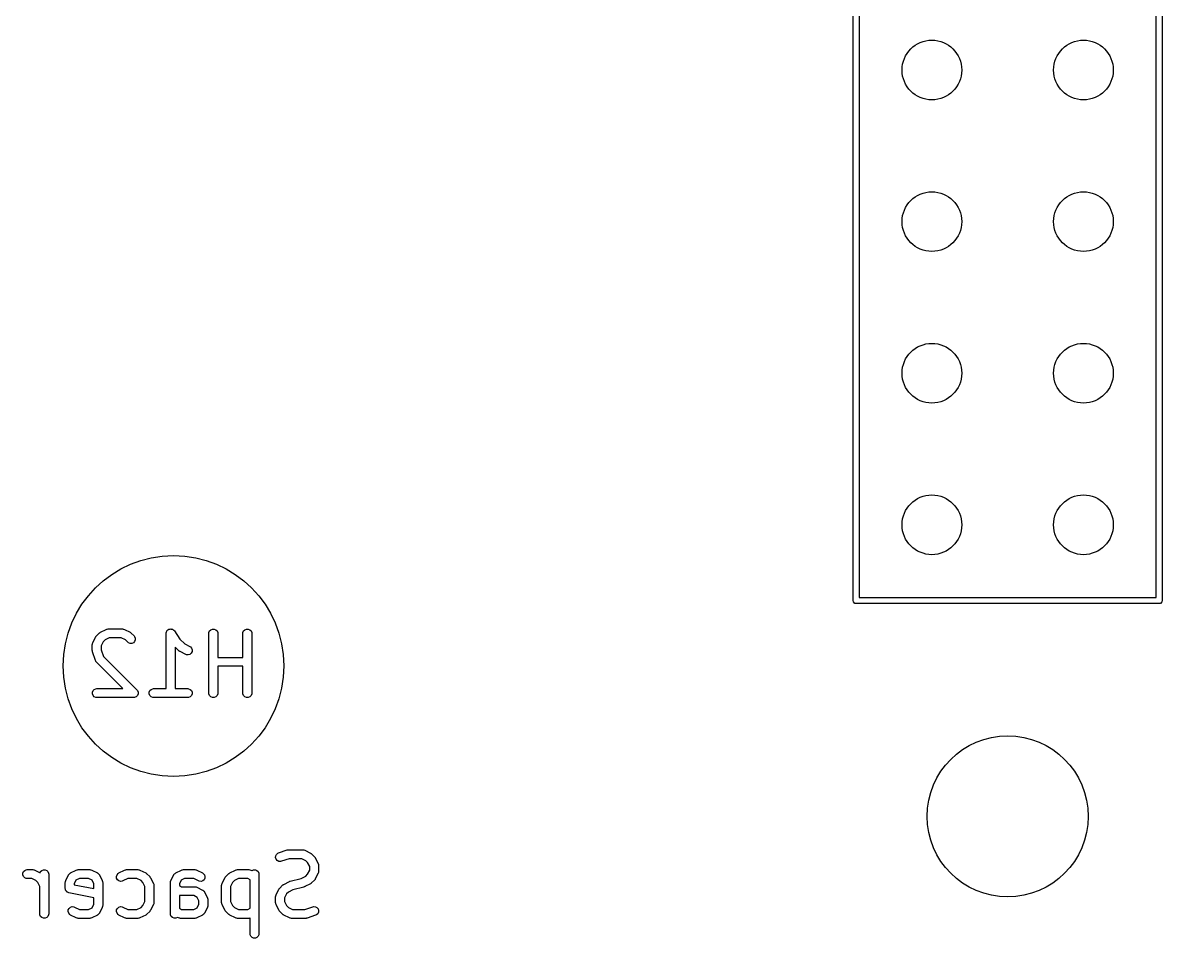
# Model space of a CAD drawing. Header units: inches. Extents: x 0.74 to 7.44, y -5.09 to -0.74.
# Drawn here: x 4.034 to 4.786, y -4.865 to -4.261 of the extents above; entities that cross this region are included whole.
import ezdxf

# ---------------------------------------------------------------- set-up
doc = ezdxf.new("R2010")
doc.units = ezdxf.units.IN
doc.header["$MEASUREMENT"] = 0
doc.layers.add('BLACK', color=250, linetype='CONTINUOUS')

msp = doc.modelspace()

# ---------------------------------------------------------------- linework, layer by layer
at = {"layer": 'BLACK', "linetype": 'CONTINUOUS'}
for p, q in [((4.58228, -4.64195), (4.58228, -2.64195)), ((4.58622, -2.64392), (4.58622, -4.63998)), ((4.78228, -4.63998), (4.78228, -2.68214)), ((4.78622, -2.68132), (4.78622, -4.64195)), ((4.58243, -4.64271), (4.58228, -4.64195)), ((4.5835, -4.64377), (4.58243, -4.64271)), ((4.58425, -4.64392), (4.5835, -4.64377)), ((4.78425, -4.64392), (4.58425, -4.64392)), ((4.58622, -4.63998), (4.78228, -4.63998)), ((4.78501, -4.64377), (4.78425, -4.64392)), ((4.78607, -4.64271), (4.78501, -4.64377)), ((4.78622, -4.64195), (4.78607, -4.64271)), ((4.08567, -4.66281), (4.08942, -4.66093)), ((4.08942, -4.66093), (4.08996, -4.66073)), ((4.08996, -4.66073), (4.09006, -4.66072)), ((4.09006, -4.66072), (4.09016, -4.66068)), ((4.09016, -4.66068), (4.09074, -4.66062)), ((4.09074, -4.66062), (4.10011, -4.66062)), ((4.10011, -4.66062), (4.10069, -4.66068)), ((4.10069, -4.66068), (4.10079, -4.66072)), ((4.10079, -4.66072), (4.10089, -4.66073)), ((4.10089, -4.66073), (4.10143, -4.66093)), ((4.10143, -4.66093), (4.10518, -4.66281)), ((4.13014, -4.66132), (4.13034, -4.66112)), ((4.13034, -4.66112), (4.13061, -4.66101)), ((4.13061, -4.66101), (4.13086, -4.66085)), ((4.13086, -4.66085), (4.13114, -4.66079)), ((4.13114, -4.66079), (4.13141, -4.66068)), ((4.13141, -4.66068), (4.1317, -4.66068)), ((4.1317, -4.66068), (4.13199, -4.66062)), ((4.13199, -4.66062), (4.13227, -4.66068)), ((4.13227, -4.66068), (4.13256, -4.66068)), ((4.13256, -4.66068), (4.13283, -4.66079)), ((4.13283, -4.66079), (4.13312, -4.66085)), ((4.13312, -4.66085), (4.13336, -4.66101)), ((4.13336, -4.66101), (4.13362, -4.66112)), ((4.13362, -4.66112), (4.13383, -4.66133)), ((4.15765, -4.66194), (4.15846, -4.66112)), ((4.15846, -4.66112), (4.15953, -4.66068)), ((4.15953, -4.66068), (4.16068, -4.66068)), ((4.16068, -4.66068), (4.16175, -4.66112)), ((4.16175, -4.66112), (4.16256, -4.66194)), ((4.18015, -4.66194), (4.18096, -4.66112)), ((4.18096, -4.66112), (4.18203, -4.66068)), ((4.18203, -4.66068), (4.18318, -4.66068)), ((4.18318, -4.66068), (4.18424, -4.66112)), ((4.18424, -4.66112), (4.18506, -4.66194)), ((4.0806, -4.66975), (4.08247, -4.666)), ((4.08247, -4.666), (4.08263, -4.66576)), ((4.08263, -4.66576), (4.08266, -4.66568)), ((4.08266, -4.66568), (4.08273, -4.6656)), ((4.08273, -4.6656), (4.08278, -4.66551)), ((4.08278, -4.66551), (4.08284, -4.66546)), ((4.08284, -4.66546), (4.08303, -4.66524)), ((4.08303, -4.66524), (4.0849, -4.66336)), ((4.0849, -4.66336), (4.08513, -4.66318)), ((4.08513, -4.66318), (4.08518, -4.66312)), ((4.08518, -4.66312), (4.08527, -4.66306)), ((4.08527, -4.66306), (4.08535, -4.663)), ((4.08535, -4.663), (4.08542, -4.66297)), ((4.08542, -4.66297), (4.08567, -4.66281)), ((4.08874, -4.66788), (4.08754, -4.66907)), ((4.09144, -4.66653), (4.08874, -4.66788)), ((4.09942, -4.66653), (4.09144, -4.66653)), ((4.10211, -4.66788), (4.09942, -4.66653)), ((4.10365, -4.66941), (4.10211, -4.66788)), ((4.10518, -4.66281), (4.10543, -4.66297)), ((4.10543, -4.66297), (4.1055, -4.663)), ((4.1055, -4.663), (4.10558, -4.66306)), ((4.10558, -4.66306), (4.10567, -4.66312)), ((4.10567, -4.66312), (4.10572, -4.66318)), ((4.10572, -4.66318), (4.10595, -4.66336)), ((4.10595, -4.66336), (4.10782, -4.66524)), ((4.10782, -4.66524), (4.10819, -4.66568)), ((4.10819, -4.66568), (4.10863, -4.66675)), ((4.10863, -4.6679), (4.10819, -4.66897)), ((4.10863, -4.66675), (4.10863, -4.6679)), ((4.12903, -4.66357), (4.12909, -4.663)), ((4.12903, -4.66358), (4.12903, -4.66357)), ((4.12903, -4.66357), (4.12903, -4.66357)), ((4.12903, -4.66357), (4.12903, -4.66357)), ((4.12903, -4.69999), (4.12903, -4.66358)), ((4.12909, -4.663), (4.1292, -4.66273)), ((4.1292, -4.66273), (4.12926, -4.66244)), ((4.12926, -4.66244), (4.12942, -4.6622)), ((4.12942, -4.6622), (4.12953, -4.66194)), ((4.12953, -4.66194), (4.12974, -4.66173)), ((4.12974, -4.66173), (4.1299, -4.66149)), ((4.1299, -4.66149), (4.13014, -4.66132)), ((4.13383, -4.66133), (4.13407, -4.66149)), ((4.13407, -4.66149), (4.13444, -4.66193)), ((4.13444, -4.66193), (4.13444, -4.66194)), ((4.13444, -4.66194), (4.13444, -4.66194)), ((4.13444, -4.66194), (4.13444, -4.66194)), ((4.13444, -4.66194), (4.13803, -4.66732)), ((4.13803, -4.66732), (4.14123, -4.67052)), ((4.15715, -4.66358), (4.15721, -4.663)), ((4.15715, -4.70295), (4.15715, -4.66358)), ((4.15721, -4.663), (4.15765, -4.66194)), ((4.16256, -4.66194), (4.163, -4.663)), ((4.163, -4.663), (4.16306, -4.66358)), ((4.16306, -4.66358), (4.16306, -4.67937)), ((4.17965, -4.66358), (4.17971, -4.663)), ((4.17965, -4.67937), (4.17965, -4.66358)), ((4.17971, -4.663), (4.18015, -4.66194)), ((4.18506, -4.66194), (4.1855, -4.663)), ((4.1855, -4.663), (4.18555, -4.66358)), ((4.18555, -4.66358), (4.18555, -4.70295)), ((4.08029, -4.67107), (4.08034, -4.6705)), ((4.08029, -4.67482), (4.08029, -4.67107)), ((4.08032, -4.67512), (4.08029, -4.67482)), ((4.08031, -4.67519), (4.08032, -4.67512)), ((4.08033, -4.6753), (4.08031, -4.67519)), ((4.08034, -4.6754), (4.08033, -4.6753)), ((4.08034, -4.6705), (4.08038, -4.6704)), ((4.08037, -4.67547), (4.08034, -4.6754)), ((4.08044, -4.67576), (4.08037, -4.67547)), ((4.08038, -4.6704), (4.08039, -4.67029)), ((4.08039, -4.67029), (4.0806, -4.66975)), ((4.08231, -4.68138), (4.08044, -4.67576)), ((4.08754, -4.66907), (4.08619, -4.67177)), ((4.08619, -4.67177), (4.08619, -4.67434)), ((4.08619, -4.67434), (4.0877, -4.67885)), ((4.1041, -4.66978), (4.10365, -4.66941)), ((4.10516, -4.67022), (4.1041, -4.66978)), ((4.10631, -4.67022), (4.10516, -4.67022)), ((4.10738, -4.66978), (4.10631, -4.67022)), ((4.10819, -4.66897), (4.10738, -4.66978)), ((4.13739, -4.67504), (4.13494, -4.67258)), ((4.13494, -4.67258), (4.13494, -4.69999)), ((4.13762, -4.67522), (4.13739, -4.67504)), ((4.13767, -4.67528), (4.13762, -4.67522)), ((4.13776, -4.67534), (4.13767, -4.67528)), ((4.13784, -4.6754), (4.13776, -4.67534)), ((4.13791, -4.67543), (4.13784, -4.6754)), ((4.13816, -4.67559), (4.13791, -4.67543)), ((4.14191, -4.67747), (4.13816, -4.67559)), ((4.14123, -4.67052), (4.14455, -4.67218)), ((4.14455, -4.67218), (4.14504, -4.67249)), ((4.14504, -4.67249), (4.1458, -4.67336)), ((4.14608, -4.6756), (4.14556, -4.67663)), ((4.1458, -4.67336), (4.14616, -4.67445)), ((4.14616, -4.67445), (4.14608, -4.6756)), ((4.08255, -4.68191), (4.08231, -4.68138)), ((4.08262, -4.68199), (4.08255, -4.68191)), ((4.08266, -4.68209), (4.08262, -4.68199)), ((4.08303, -4.68254), (4.08266, -4.68209)), ((4.10048, -4.69999), (4.08303, -4.68254)), ((4.0877, -4.67885), (4.1097, -4.70086)), ((4.14245, -4.67767), (4.14191, -4.67747)), ((4.1436, -4.67775), (4.14245, -4.67767)), ((4.14469, -4.67739), (4.1436, -4.67775)), ((4.14556, -4.67663), (4.14469, -4.67739)), ((4.16306, -4.67937), (4.17965, -4.67937)), ((4.17965, -4.68528), (4.16306, -4.68528)), ((4.16306, -4.68528), (4.16306, -4.70295)), ((4.17965, -4.70295), (4.17965, -4.68528)), ((4.08034, -4.70237), (4.08078, -4.70131)), ((4.08034, -4.70352), (4.08034, -4.70237)), ((4.08078, -4.70459), (4.08034, -4.70352)), ((4.08078, -4.70131), (4.0816, -4.70049)), ((4.0816, -4.7054), (4.08078, -4.70459)), ((4.0816, -4.70049), (4.08266, -4.70005)), ((4.08266, -4.70584), (4.0816, -4.7054)), ((4.08266, -4.70005), (4.08324, -4.69999)), ((4.08324, -4.7059), (4.08266, -4.70584)), ((4.08324, -4.69999), (4.10048, -4.69999)), ((4.10761, -4.7059), (4.08324, -4.7059)), ((4.10819, -4.70584), (4.10761, -4.7059)), ((4.1085, -4.70571), (4.10819, -4.70584)), ((4.10925, -4.7054), (4.1085, -4.70571)), ((4.11007, -4.70459), (4.10925, -4.7054)), ((4.1097, -4.70086), (4.11007, -4.70131)), ((4.11007, -4.70131), (4.11051, -4.70237)), ((4.11051, -4.70352), (4.11007, -4.70459)), ((4.11051, -4.70237), (4.11051, -4.70352)), ((4.11784, -4.70237), (4.11828, -4.70131)), ((4.11784, -4.70352), (4.11784, -4.70237)), ((4.11828, -4.70459), (4.11784, -4.70352)), ((4.11828, -4.70131), (4.11909, -4.70049)), ((4.11909, -4.7054), (4.11828, -4.70459)), ((4.11909, -4.70049), (4.12016, -4.70005)), ((4.12016, -4.70584), (4.11909, -4.7054)), ((4.12016, -4.70005), (4.12073, -4.69999)), ((4.12073, -4.7059), (4.12016, -4.70584)), ((4.12073, -4.69999), (4.12903, -4.69999)), ((4.14323, -4.7059), (4.12073, -4.7059)), ((4.13494, -4.69999), (4.14323, -4.69999)), ((4.14323, -4.69999), (4.14381, -4.70005)), ((4.14381, -4.70584), (4.14323, -4.7059)), ((4.14381, -4.70005), (4.14487, -4.70049)), ((4.14487, -4.7054), (4.14381, -4.70584)), ((4.14487, -4.70049), (4.14569, -4.70131)), ((4.14569, -4.70459), (4.14487, -4.7054)), ((4.14569, -4.70131), (4.14613, -4.70237)), ((4.14613, -4.70352), (4.14569, -4.70459)), ((4.14613, -4.70237), (4.14613, -4.70352)), ((4.15721, -4.70352), (4.15715, -4.70295)), ((4.15765, -4.70459), (4.15721, -4.70352)), ((4.15846, -4.7054), (4.15765, -4.70459)), ((4.15953, -4.70584), (4.15846, -4.7054)), ((4.16068, -4.70584), (4.15953, -4.70584)), ((4.16175, -4.7054), (4.16068, -4.70584)), ((4.16256, -4.70459), (4.16175, -4.7054)), ((4.163, -4.70352), (4.16256, -4.70459)), ((4.16306, -4.70295), (4.163, -4.70352)), ((4.17971, -4.70352), (4.17965, -4.70295)), ((4.18015, -4.70459), (4.17971, -4.70352)), ((4.18096, -4.7054), (4.18015, -4.70459)), ((4.18203, -4.70584), (4.18096, -4.7054)), ((4.18318, -4.70584), (4.18203, -4.70584)), ((4.18424, -4.7054), (4.18318, -4.70584)), ((4.18506, -4.70459), (4.18424, -4.7054)), ((4.1855, -4.70352), (4.18506, -4.70459)), ((4.18555, -4.70295), (4.1855, -4.70352)), ((4.20123, -4.81149), (4.20131, -4.81034)), ((4.2016, -4.81258), (4.20123, -4.81149)), ((4.20131, -4.81034), (4.20183, -4.80931)), ((4.20183, -4.80931), (4.2027, -4.80855)), ((4.2027, -4.80855), (4.20323, -4.80832)), ((4.20323, -4.80832), (4.20885, -4.80644)), ((4.20885, -4.80644), (4.20914, -4.80638)), ((4.20914, -4.80638), (4.20921, -4.80635)), ((4.20921, -4.80635), (4.20931, -4.80634)), ((4.20931, -4.80634), (4.20942, -4.80632)), ((4.20942, -4.80632), (4.20949, -4.80632)), ((4.20949, -4.80632), (4.20979, -4.80629)), ((4.20979, -4.80629), (4.21916, -4.80629)), ((4.21916, -4.80629), (4.21974, -4.80635)), ((4.21974, -4.80635), (4.21983, -4.80639)), ((4.21983, -4.80639), (4.21994, -4.8064)), ((4.21994, -4.8064), (4.22048, -4.8066)), ((4.22048, -4.8066), (4.22423, -4.80848)), ((4.22423, -4.80848), (4.22448, -4.80863)), ((4.22448, -4.80863), (4.22455, -4.80866)), ((4.22455, -4.80866), (4.22463, -4.80873)), ((4.22463, -4.80873), (4.22472, -4.80879)), ((4.22472, -4.80879), (4.22477, -4.80885)), ((4.22477, -4.80885), (4.225, -4.80903)), ((4.225, -4.80903), (4.22687, -4.81091)), ((4.22687, -4.81091), (4.22706, -4.81113)), ((4.22706, -4.81113), (4.22712, -4.81118)), ((4.22712, -4.81118), (4.22717, -4.81127)), ((4.22717, -4.81127), (4.22724, -4.81135)), ((4.22724, -4.81135), (4.22727, -4.81143)), ((4.22727, -4.81143), (4.22743, -4.81167)), ((4.20235, -4.81345), (4.2016, -4.81258)), ((4.20338, -4.81397), (4.20235, -4.81345)), ((4.20453, -4.81405), (4.20338, -4.81397)), ((4.2051, -4.81392), (4.20453, -4.81405)), ((4.21027, -4.8122), (4.2051, -4.81392)), ((4.21846, -4.8122), (4.21027, -4.8122)), ((4.22116, -4.81355), (4.21846, -4.8122)), ((4.22236, -4.81474), (4.22116, -4.81355)), ((4.22371, -4.81744), (4.22236, -4.81474)), ((4.22371, -4.8198), (4.22371, -4.81744)), ((4.22743, -4.81167), (4.2293, -4.81542)), ((4.2293, -4.81542), (4.22951, -4.81596)), ((4.22951, -4.81596), (4.22951, -4.81607)), ((4.22951, -4.81607), (4.22956, -4.81617)), ((4.22956, -4.81617), (4.22961, -4.81674)), ((4.22961, -4.81674), (4.22961, -4.82049)), ((4.03441, -4.82179), (4.03485, -4.82073)), ((4.03441, -4.82294), (4.03441, -4.82179)), ((4.03485, -4.82401), (4.03441, -4.82294)), ((4.03485, -4.82073), (4.03567, -4.81991)), ((4.03567, -4.82482), (4.03485, -4.82401)), ((4.03567, -4.81991), (4.03673, -4.81947)), ((4.03673, -4.82526), (4.03567, -4.82482)), ((4.03673, -4.81947), (4.03731, -4.81942)), ((4.03731, -4.82532), (4.03673, -4.82526)), ((4.03731, -4.81942), (4.04106, -4.81942)), ((4.04036, -4.82532), (4.03731, -4.82532)), ((4.04306, -4.82667), (4.04036, -4.82532)), ((4.04106, -4.81942), (4.04163, -4.81947)), ((4.04163, -4.81947), (4.04173, -4.81951)), ((4.04173, -4.81951), (4.04184, -4.81952)), ((4.04184, -4.81952), (4.04238, -4.81973)), ((4.04238, -4.81973), (4.04581, -4.82144)), ((4.04581, -4.82144), (4.0461, -4.82073)), ((4.0461, -4.82073), (4.04692, -4.81991)), ((4.04692, -4.81991), (4.04798, -4.81947)), ((4.04798, -4.81947), (4.04913, -4.81947)), ((4.04913, -4.81947), (4.0502, -4.81991)), ((4.0502, -4.81991), (4.05101, -4.82073)), ((4.05101, -4.82073), (4.05145, -4.82179)), ((4.05145, -4.82179), (4.05151, -4.82237)), ((4.05151, -4.82237), (4.05151, -4.84861)), ((4.06279, -4.82667), (4.06466, -4.82292)), ((4.06466, -4.82292), (4.06472, -4.82283)), ((4.06472, -4.82283), (4.06474, -4.82278)), ((4.06474, -4.82278), (4.06479, -4.82272)), ((4.06479, -4.82272), (4.06497, -4.82243)), ((4.06497, -4.82243), (4.06525, -4.82219)), ((4.06525, -4.82219), (4.06549, -4.82191)), ((4.06549, -4.82191), (4.06579, -4.82173)), ((4.06579, -4.82173), (4.06584, -4.82168)), ((4.06584, -4.82168), (4.06589, -4.82166)), ((4.06589, -4.82166), (4.06598, -4.8216)), ((4.06598, -4.8216), (4.06973, -4.81973)), ((4.0695, -4.82644), (4.06838, -4.82869)), ((4.07175, -4.82532), (4.0695, -4.82644)), ((4.06973, -4.81973), (4.07027, -4.81952)), ((4.07027, -4.81952), (4.07038, -4.81951)), ((4.07038, -4.81951), (4.07048, -4.81947)), ((4.07048, -4.81947), (4.07105, -4.81942)), ((4.07105, -4.81942), (4.07855, -4.81942)), ((4.07786, -4.82532), (4.07175, -4.82532)), ((4.0801, -4.82644), (4.07786, -4.82532)), ((4.07855, -4.81942), (4.07913, -4.81947)), ((4.07913, -4.81947), (4.07923, -4.81951)), ((4.07923, -4.81951), (4.07933, -4.81952)), ((4.07933, -4.81952), (4.07987, -4.81973)), ((4.07987, -4.81973), (4.08362, -4.8216)), ((4.08122, -4.82869), (4.0801, -4.82644)), ((4.08362, -4.8216), (4.08372, -4.82166)), ((4.08372, -4.82166), (4.08376, -4.82168)), ((4.08376, -4.82168), (4.08382, -4.82173)), ((4.08382, -4.82173), (4.08411, -4.82191)), ((4.08411, -4.82191), (4.08436, -4.82219)), ((4.08436, -4.82219), (4.08463, -4.82243)), ((4.08463, -4.82243), (4.08482, -4.82272)), ((4.08482, -4.82272), (4.08487, -4.82278)), ((4.08487, -4.82278), (4.08488, -4.82283)), ((4.08488, -4.82283), (4.08494, -4.82292)), ((4.08494, -4.82292), (4.08682, -4.82667)), ((4.09625, -4.82387), (4.09661, -4.82278)), ((4.09633, -4.82502), (4.09625, -4.82387)), ((4.09684, -4.82605), (4.09633, -4.82502)), ((4.09661, -4.82278), (4.09736, -4.82191)), ((4.09771, -4.82681), (4.09684, -4.82605)), ((4.09736, -4.82191), (4.09785, -4.8216)), ((4.09785, -4.8216), (4.1016, -4.81973)), ((4.10362, -4.82532), (4.1005, -4.82688)), ((4.1016, -4.81973), (4.10214, -4.81952)), ((4.10214, -4.81952), (4.10225, -4.81951)), ((4.10225, -4.81951), (4.10235, -4.81947)), ((4.10235, -4.81947), (4.10292, -4.81942)), ((4.10292, -4.81942), (4.11042, -4.81942)), ((4.10973, -4.82532), (4.10362, -4.82532)), ((4.11242, -4.82667), (4.10973, -4.82532)), ((4.11042, -4.81942), (4.111, -4.81947)), ((4.111, -4.81947), (4.1111, -4.81951)), ((4.1111, -4.81951), (4.1112, -4.81952)), ((4.1112, -4.81952), (4.11174, -4.81973)), ((4.11174, -4.81973), (4.11549, -4.8216)), ((4.11549, -4.8216), (4.11574, -4.82176)), ((4.11574, -4.82176), (4.11581, -4.82179)), ((4.11581, -4.82179), (4.11589, -4.82185)), ((4.11589, -4.82185), (4.11598, -4.82191)), ((4.11598, -4.82191), (4.11603, -4.82197)), ((4.11603, -4.82197), (4.11626, -4.82216)), ((4.11626, -4.82216), (4.11814, -4.82403)), ((4.11814, -4.82403), (4.11832, -4.82426)), ((4.11832, -4.82426), (4.11838, -4.82431)), ((4.11838, -4.82431), (4.11844, -4.8244)), ((4.11844, -4.8244), (4.1185, -4.82448)), ((4.1185, -4.82448), (4.11853, -4.82455)), ((4.11853, -4.82455), (4.11869, -4.8248)), ((4.11869, -4.8248), (4.12056, -4.82855)), ((4.13215, -4.82667), (4.13403, -4.82292)), ((4.13403, -4.82292), (4.13409, -4.82283)), ((4.13409, -4.82283), (4.13411, -4.82278)), ((4.13411, -4.82278), (4.13415, -4.82272)), ((4.13415, -4.82272), (4.13434, -4.82243)), ((4.13434, -4.82243), (4.13462, -4.82219)), ((4.13462, -4.82219), (4.13486, -4.82191)), ((4.13486, -4.82191), (4.13515, -4.82173)), ((4.13515, -4.82173), (4.13521, -4.82168)), ((4.13521, -4.82168), (4.13525, -4.82166)), ((4.13525, -4.82166), (4.13535, -4.8216)), ((4.13535, -4.8216), (4.1391, -4.81973)), ((4.13887, -4.82644), (4.13775, -4.82869)), ((4.14112, -4.82532), (4.13887, -4.82644)), ((4.1391, -4.81973), (4.13964, -4.81952)), ((4.13964, -4.81952), (4.13975, -4.81951)), ((4.13975, -4.81951), (4.13984, -4.81947)), ((4.13984, -4.81947), (4.14042, -4.81942)), ((4.14042, -4.81942), (4.14792, -4.81942)), ((4.14722, -4.82532), (4.14112, -4.82532)), ((4.15035, -4.82688), (4.14722, -4.82532)), ((4.14792, -4.81942), (4.1485, -4.81947)), ((4.1485, -4.81947), (4.14859, -4.81951)), ((4.14859, -4.81951), (4.1487, -4.81952)), ((4.1487, -4.81952), (4.14924, -4.81973)), ((4.14924, -4.81973), (4.15299, -4.8216)), ((4.15299, -4.8216), (4.15348, -4.82191)), ((4.154, -4.82605), (4.15313, -4.82681)), ((4.15348, -4.82191), (4.15423, -4.82278)), ((4.15452, -4.82502), (4.154, -4.82605)), ((4.15423, -4.82278), (4.1546, -4.82387)), ((4.1546, -4.82387), (4.15452, -4.82502)), ((4.1659, -4.82855), (4.16778, -4.8248)), ((4.16778, -4.8248), (4.16793, -4.82455)), ((4.16793, -4.82455), (4.16796, -4.82448)), ((4.16796, -4.82448), (4.16803, -4.8244)), ((4.16803, -4.8244), (4.16808, -4.82431)), ((4.16808, -4.82431), (4.16814, -4.82426)), ((4.16814, -4.82426), (4.16833, -4.82403)), ((4.16833, -4.82403), (4.1702, -4.82216)), ((4.1702, -4.82216), (4.17043, -4.82197)), ((4.17043, -4.82197), (4.17048, -4.82191)), ((4.17048, -4.82191), (4.17057, -4.82185)), ((4.17057, -4.82185), (4.17065, -4.82179)), ((4.17065, -4.82179), (4.17072, -4.82176)), ((4.17072, -4.82176), (4.17097, -4.8216)), ((4.17097, -4.8216), (4.17472, -4.81973)), ((4.17674, -4.82532), (4.17404, -4.82667)), ((4.17472, -4.81973), (4.17526, -4.81952)), ((4.17526, -4.81952), (4.17537, -4.81951)), ((4.17537, -4.81951), (4.17546, -4.81947)), ((4.17546, -4.81947), (4.17604, -4.81942)), ((4.17604, -4.81942), (4.18354, -4.81942)), ((4.18284, -4.82532), (4.17674, -4.82532)), ((4.18434, -4.82607), (4.18284, -4.82532)), ((4.18354, -4.81942), (4.18412, -4.81947)), ((4.18412, -4.81947), (4.18421, -4.81951)), ((4.18421, -4.81951), (4.18432, -4.81952)), ((4.18432, -4.81952), (4.18486, -4.81973)), ((4.18434, -4.84492), (4.18434, -4.82607)), ((4.18486, -4.81973), (4.18551, -4.82005)), ((4.18551, -4.82005), (4.18565, -4.81991)), ((4.18565, -4.81991), (4.18671, -4.81947)), ((4.18671, -4.81947), (4.18787, -4.81947)), ((4.18787, -4.81947), (4.18893, -4.81991)), ((4.18893, -4.81991), (4.18974, -4.82073)), ((4.18974, -4.82073), (4.19019, -4.82179)), ((4.19019, -4.82179), (4.19024, -4.82237)), ((4.19024, -4.82237), (4.19024, -4.86174)), ((4.21094, -4.827), (4.21813, -4.82521)), ((4.21813, -4.82521), (4.22116, -4.82369)), ((4.22116, -4.82369), (4.22236, -4.82249)), ((4.22236, -4.82249), (4.22371, -4.8198)), ((4.22687, -4.82633), (4.225, -4.82821)), ((4.22706, -4.8261), (4.22687, -4.82633)), ((4.22712, -4.82605), (4.22706, -4.8261)), ((4.22717, -4.82596), (4.22712, -4.82605)), ((4.22724, -4.82588), (4.22717, -4.82596)), ((4.22727, -4.82581), (4.22724, -4.82588)), ((4.22743, -4.82556), (4.22727, -4.82581)), ((4.2293, -4.82181), (4.22743, -4.82556)), ((4.22951, -4.82127), (4.2293, -4.82181)), ((4.22956, -4.82107), (4.22951, -4.82117)), ((4.22951, -4.82117), (4.22951, -4.82127)), ((4.22961, -4.82049), (4.22956, -4.82107)), ((4.04425, -4.82787), (4.04306, -4.82667)), ((4.0456, -4.83056), (4.04425, -4.82787)), ((4.0456, -4.84861), (4.0456, -4.83056)), ((4.06248, -4.82799), (4.06253, -4.82742)), ((4.06248, -4.83174), (4.06248, -4.82799)), ((4.06253, -4.83232), (4.06248, -4.83174)), ((4.06253, -4.82742), (4.06257, -4.82732)), ((4.06264, -4.83259), (4.06253, -4.83232)), ((4.06257, -4.82732), (4.06258, -4.82721)), ((4.06258, -4.82721), (4.06279, -4.82667)), ((4.0627, -4.83287), (4.06264, -4.83259)), ((4.06286, -4.83311), (4.0627, -4.83287)), ((4.06297, -4.83338), (4.06286, -4.83311)), ((4.06318, -4.83359), (4.06297, -4.83338)), ((4.06334, -4.83383), (4.06318, -4.83359)), ((4.06358, -4.83399), (4.06334, -4.83383)), ((4.06379, -4.8342), (4.06358, -4.83399)), ((4.06838, -4.82869), (4.06838, -4.82932)), ((4.06838, -4.82932), (4.08122, -4.83189)), ((4.08122, -4.83189), (4.08122, -4.82869)), ((4.08682, -4.82667), (4.08702, -4.82721)), ((4.08702, -4.82721), (4.08703, -4.82732)), ((4.08703, -4.82732), (4.08707, -4.82742)), ((4.08707, -4.82742), (4.08713, -4.82799)), ((4.08713, -4.82799), (4.08713, -4.84299)), ((4.09881, -4.82717), (4.09771, -4.82681)), ((4.09995, -4.82709), (4.09881, -4.82717)), ((4.1005, -4.82688), (4.09995, -4.82709)), ((4.11362, -4.82787), (4.11242, -4.82667)), ((4.11497, -4.83056), (4.11362, -4.82787)), ((4.11497, -4.84042), (4.11497, -4.83056)), ((4.12056, -4.82855), (4.12077, -4.82909)), ((4.12077, -4.82909), (4.12078, -4.82919)), ((4.12078, -4.82919), (4.12082, -4.82929)), ((4.12082, -4.82929), (4.12088, -4.82987)), ((4.12088, -4.82987), (4.12088, -4.84112)), ((4.13184, -4.82799), (4.1319, -4.82742)), ((4.13184, -4.84861), (4.13184, -4.82799)), ((4.1319, -4.82742), (4.13194, -4.82732)), ((4.13194, -4.82732), (4.13195, -4.82721)), ((4.13195, -4.82721), (4.13215, -4.82667)), ((4.13775, -4.82869), (4.13775, -4.82992)), ((4.13775, -4.82992), (4.13924, -4.83066)), ((4.13924, -4.83066), (4.14792, -4.83066)), ((4.14792, -4.83066), (4.1485, -4.83072)), ((4.1485, -4.83072), (4.14859, -4.83076)), ((4.14859, -4.83076), (4.1487, -4.83077)), ((4.1487, -4.83077), (4.14924, -4.83098)), ((4.14924, -4.83098), (4.15299, -4.83285)), ((4.15089, -4.82709), (4.15035, -4.82688)), ((4.15204, -4.82717), (4.15089, -4.82709)), ((4.15313, -4.82681), (4.15204, -4.82717)), ((4.15299, -4.83285), (4.15309, -4.83291)), ((4.15309, -4.83291), (4.15313, -4.83293)), ((4.15313, -4.83293), (4.15319, -4.83298)), ((4.15319, -4.83298), (4.15348, -4.83316)), ((4.15348, -4.83316), (4.15372, -4.83344)), ((4.15372, -4.83344), (4.154, -4.83368)), ((4.154, -4.83368), (4.15418, -4.83397)), ((4.15418, -4.83397), (4.15423, -4.83403)), ((4.15423, -4.83403), (4.15425, -4.83407)), ((4.15425, -4.83407), (4.15431, -4.83417)), ((4.16559, -4.82987), (4.16565, -4.82929)), ((4.16559, -4.84112), (4.16559, -4.82987)), ((4.16565, -4.82929), (4.16569, -4.82919)), ((4.16569, -4.82909), (4.1659, -4.82855)), ((4.16569, -4.82919), (4.16569, -4.82909)), ((4.17284, -4.82787), (4.17149, -4.83056)), ((4.17149, -4.83056), (4.17149, -4.84042)), ((4.17404, -4.82667), (4.17284, -4.82787)), ((4.20152, -4.83605), (4.2034, -4.8323)), ((4.2034, -4.8323), (4.20355, -4.83205)), ((4.20355, -4.83205), (4.20358, -4.83198)), ((4.20358, -4.83198), (4.20365, -4.8319)), ((4.20365, -4.8319), (4.2037, -4.83181)), ((4.2037, -4.83181), (4.20376, -4.83176)), ((4.20376, -4.83176), (4.20395, -4.83153)), ((4.20395, -4.83153), (4.20582, -4.82965)), ((4.20582, -4.82965), (4.20605, -4.82947)), ((4.20605, -4.82947), (4.2061, -4.82941)), ((4.2061, -4.82941), (4.20619, -4.82935)), ((4.20619, -4.82935), (4.20627, -4.82929)), ((4.20627, -4.82929), (4.20634, -4.82926)), ((4.20634, -4.82926), (4.20659, -4.8291)), ((4.20659, -4.8291), (4.21034, -4.82723)), ((4.21269, -4.83265), (4.20966, -4.83417)), ((4.21034, -4.82723), (4.21038, -4.82721)), ((4.21038, -4.82721), (4.2104, -4.8272)), ((4.2104, -4.8272), (4.21064, -4.82711)), ((4.21064, -4.82711), (4.21088, -4.82702)), ((4.21088, -4.82702), (4.2109, -4.82702)), ((4.2109, -4.82702), (4.21094, -4.827)), ((4.21988, -4.83086), (4.21269, -4.83265)), ((4.21992, -4.83084), (4.21988, -4.83086)), ((4.21994, -4.83084), (4.21992, -4.83084)), ((4.22018, -4.83075), (4.21994, -4.83084)), ((4.22042, -4.83066), (4.22018, -4.83075)), ((4.22044, -4.83065), (4.22042, -4.83066)), ((4.22048, -4.83063), (4.22044, -4.83065)), ((4.22423, -4.82876), (4.22048, -4.83063)), ((4.22448, -4.8286), (4.22423, -4.82876)), ((4.22455, -4.82857), (4.22448, -4.8286)), ((4.22463, -4.82851), (4.22455, -4.82857)), ((4.22472, -4.82845), (4.22463, -4.82851)), ((4.22477, -4.82839), (4.22472, -4.82845)), ((4.225, -4.82821), (4.22477, -4.82839)), ((4.06406, -4.83431), (4.06379, -4.8342)), ((4.0643, -4.83447), (4.06406, -4.83431)), ((4.06485, -4.83464), (4.0643, -4.83447)), ((4.08122, -4.83791), (4.06485, -4.83464)), ((4.08122, -4.84229), (4.08122, -4.83791)), ((4.11362, -4.84312), (4.11497, -4.84042)), ((4.12088, -4.84112), (4.12082, -4.84169)), ((4.13777, -4.83646), (4.13775, -4.83646)), ((4.13775, -4.83646), (4.13775, -4.84492)), ((4.13787, -4.83647), (4.13777, -4.83646)), ((4.13797, -4.83651), (4.13787, -4.83647)), ((4.13855, -4.83657), (4.13797, -4.83651)), ((4.14722, -4.83657), (4.13855, -4.83657)), ((4.14947, -4.83769), (4.14722, -4.83657)), ((4.15059, -4.83994), (4.14947, -4.83769)), ((4.15059, -4.84229), (4.15059, -4.83994)), ((4.15431, -4.83417), (4.15618, -4.83792)), ((4.15618, -4.83792), (4.15639, -4.83846)), ((4.15639, -4.83846), (4.1564, -4.83857)), ((4.1564, -4.83857), (4.15644, -4.83866)), ((4.15644, -4.83866), (4.1565, -4.83924)), ((4.1565, -4.83924), (4.1565, -4.84299)), ((4.16565, -4.84169), (4.16559, -4.84112)), ((4.17149, -4.84042), (4.17284, -4.84312)), ((4.20121, -4.83737), (4.20127, -4.83679)), ((4.20121, -4.84112), (4.20121, -4.83737)), ((4.20127, -4.84169), (4.20121, -4.84112)), ((4.20127, -4.83679), (4.20131, -4.83669)), ((4.20131, -4.83659), (4.20152, -4.83605)), ((4.20131, -4.83669), (4.20131, -4.83659)), ((4.20846, -4.83537), (4.20711, -4.83806)), ((4.20711, -4.83806), (4.20711, -4.84042)), ((4.20711, -4.84042), (4.20846, -4.84312)), ((4.20966, -4.83417), (4.20846, -4.83537)), ((4.04566, -4.84919), (4.0456, -4.84861)), ((4.05151, -4.84861), (4.05145, -4.84919)), ((4.06437, -4.84711), (4.06446, -4.84596)), ((4.06474, -4.8482), (4.06437, -4.84711)), ((4.06446, -4.84596), (4.06497, -4.84493)), ((4.06549, -4.84907), (4.06474, -4.8482)), ((4.06497, -4.84493), (4.06584, -4.84417)), ((4.06598, -4.84938), (4.06549, -4.84907)), ((4.06584, -4.84417), (4.06693, -4.84381)), ((4.06693, -4.84381), (4.06808, -4.84389)), ((4.06808, -4.84389), (4.06862, -4.8441)), ((4.06862, -4.8441), (4.07175, -4.84566)), ((4.07175, -4.84566), (4.07786, -4.84566)), ((4.07786, -4.84566), (4.0801, -4.84454)), ((4.0801, -4.84454), (4.08122, -4.84229)), ((4.08411, -4.84907), (4.08382, -4.84926)), ((4.08436, -4.84879), (4.08411, -4.84907)), ((4.08463, -4.84855), (4.08436, -4.84879)), ((4.08482, -4.84826), (4.08463, -4.84855)), ((4.08487, -4.8482), (4.08482, -4.84826)), ((4.08488, -4.84816), (4.08487, -4.8482)), ((4.08494, -4.84806), (4.08488, -4.84816)), ((4.08682, -4.84431), (4.08494, -4.84806)), ((4.08702, -4.84377), (4.08682, -4.84431)), ((4.08703, -4.84366), (4.08702, -4.84377)), ((4.08707, -4.84357), (4.08703, -4.84366)), ((4.08713, -4.84299), (4.08707, -4.84357)), ((4.09625, -4.84711), (4.09633, -4.84596)), ((4.09661, -4.8482), (4.09625, -4.84711)), ((4.09633, -4.84596), (4.09684, -4.84493)), ((4.09736, -4.84907), (4.09661, -4.8482)), ((4.09684, -4.84493), (4.09771, -4.84417)), ((4.09785, -4.84938), (4.09736, -4.84907)), ((4.09771, -4.84417), (4.09881, -4.84381)), ((4.09881, -4.84381), (4.09995, -4.84389)), ((4.09995, -4.84389), (4.1005, -4.8441)), ((4.1005, -4.8441), (4.10362, -4.84566)), ((4.10362, -4.84566), (4.10973, -4.84566)), ((4.10973, -4.84566), (4.11242, -4.84431)), ((4.11242, -4.84431), (4.11362, -4.84312)), ((4.11589, -4.84913), (4.11581, -4.8492)), ((4.11598, -4.84907), (4.11589, -4.84913)), ((4.11603, -4.84901), (4.11598, -4.84907)), ((4.11626, -4.84883), (4.11603, -4.84901)), ((4.11814, -4.84695), (4.11626, -4.84883)), ((4.11832, -4.84673), (4.11814, -4.84695)), ((4.11838, -4.84668), (4.11832, -4.84673)), ((4.11844, -4.84659), (4.11838, -4.84668)), ((4.1185, -4.84651), (4.11844, -4.84659)), ((4.11853, -4.84643), (4.1185, -4.84651)), ((4.11869, -4.84619), (4.11853, -4.84643)), ((4.12056, -4.84244), (4.11869, -4.84619)), ((4.12077, -4.8419), (4.12056, -4.84244)), ((4.12078, -4.84179), (4.12077, -4.8419)), ((4.12082, -4.84169), (4.12078, -4.84179)), ((4.1319, -4.84919), (4.13184, -4.84861)), ((4.13775, -4.84492), (4.13924, -4.84566)), ((4.13924, -4.84566), (4.14722, -4.84566)), ((4.14722, -4.84566), (4.14947, -4.84454)), ((4.14947, -4.84454), (4.15059, -4.84229)), ((4.15348, -4.84907), (4.15319, -4.84926)), ((4.15372, -4.84879), (4.15348, -4.84907)), ((4.154, -4.84855), (4.15372, -4.84879)), ((4.15418, -4.84826), (4.154, -4.84855)), ((4.15423, -4.8482), (4.15418, -4.84826)), ((4.15425, -4.84816), (4.15423, -4.8482)), ((4.15431, -4.84806), (4.15425, -4.84816)), ((4.15618, -4.84431), (4.15431, -4.84806)), ((4.15639, -4.84377), (4.15618, -4.84431)), ((4.1564, -4.84366), (4.15639, -4.84377)), ((4.15644, -4.84357), (4.1564, -4.84366)), ((4.1565, -4.84299), (4.15644, -4.84357)), ((4.16569, -4.84179), (4.16565, -4.84169)), ((4.16569, -4.8419), (4.16569, -4.84179)), ((4.1659, -4.84244), (4.16569, -4.8419)), ((4.16778, -4.84619), (4.1659, -4.84244)), ((4.16793, -4.84643), (4.16778, -4.84619)), ((4.16796, -4.84651), (4.16793, -4.84643)), ((4.16803, -4.84659), (4.16796, -4.84651)), ((4.16808, -4.84668), (4.16803, -4.84659)), ((4.16814, -4.84673), (4.16808, -4.84668)), ((4.16833, -4.84695), (4.16814, -4.84673)), ((4.1702, -4.84883), (4.16833, -4.84695)), ((4.17043, -4.84901), (4.1702, -4.84883)), ((4.17048, -4.84907), (4.17043, -4.84901)), ((4.17057, -4.84913), (4.17048, -4.84907)), ((4.17065, -4.8492), (4.17057, -4.84913)), ((4.17284, -4.84312), (4.17404, -4.84431)), ((4.17404, -4.84431), (4.17674, -4.84566)), ((4.17674, -4.84566), (4.18284, -4.84566)), ((4.18284, -4.84566), (4.18434, -4.84492)), ((4.20131, -4.84179), (4.20127, -4.84169)), ((4.20131, -4.8419), (4.20131, -4.84179)), ((4.20152, -4.84244), (4.20131, -4.8419)), ((4.2034, -4.84619), (4.20152, -4.84244)), ((4.20355, -4.84643), (4.2034, -4.84619)), ((4.20358, -4.84651), (4.20355, -4.84643)), ((4.20365, -4.84659), (4.20358, -4.84651)), ((4.2037, -4.84668), (4.20365, -4.84659)), ((4.20376, -4.84673), (4.2037, -4.84668)), ((4.20395, -4.84695), (4.20376, -4.84673)), ((4.20582, -4.84883), (4.20395, -4.84695)), ((4.20605, -4.84901), (4.20582, -4.84883)), ((4.2061, -4.84907), (4.20605, -4.84901)), ((4.20619, -4.84913), (4.2061, -4.84907)), ((4.20627, -4.8492), (4.20619, -4.84913)), ((4.20846, -4.84312), (4.20966, -4.84431)), ((4.20966, -4.84431), (4.21236, -4.84566)), ((4.21236, -4.84566), (4.22056, -4.84566)), ((4.22056, -4.84566), (4.22573, -4.84394)), ((4.22573, -4.84394), (4.22629, -4.84381)), ((4.22629, -4.84381), (4.22744, -4.84389)), ((4.22744, -4.84389), (4.22847, -4.84441)), ((4.22899, -4.84855), (4.22812, -4.84931)), ((4.22847, -4.84441), (4.22922, -4.84528)), ((4.22951, -4.84752), (4.22899, -4.84855)), ((4.22922, -4.84528), (4.22959, -4.84637)), ((4.22959, -4.84637), (4.22951, -4.84752)), ((4.0461, -4.85026), (4.04566, -4.84919)), ((4.04692, -4.85107), (4.0461, -4.85026)), ((4.04798, -4.85151), (4.04692, -4.85107)), ((4.04913, -4.85151), (4.04798, -4.85151)), ((4.0502, -4.85107), (4.04913, -4.85151)), ((4.05101, -4.85026), (4.0502, -4.85107)), ((4.05145, -4.84919), (4.05101, -4.85026)), ((4.06973, -4.85126), (4.06598, -4.84938)), ((4.07027, -4.85146), (4.06973, -4.85126)), ((4.07038, -4.85147), (4.07027, -4.85146)), ((4.07048, -4.85151), (4.07038, -4.85147)), ((4.07105, -4.85157), (4.07048, -4.85151)), ((4.07855, -4.85157), (4.07105, -4.85157)), ((4.07913, -4.85151), (4.07855, -4.85157)), ((4.07923, -4.85147), (4.07913, -4.85151)), ((4.07933, -4.85146), (4.07923, -4.85147)), ((4.07987, -4.85126), (4.07933, -4.85146)), ((4.08362, -4.84938), (4.07987, -4.85126)), ((4.08372, -4.84932), (4.08362, -4.84938)), ((4.08376, -4.84931), (4.08372, -4.84932)), ((4.08382, -4.84926), (4.08376, -4.84931)), ((4.1016, -4.85126), (4.09785, -4.84938)), ((4.10214, -4.85146), (4.1016, -4.85126)), ((4.10225, -4.85147), (4.10214, -4.85146)), ((4.10235, -4.85151), (4.10225, -4.85147)), ((4.10292, -4.85157), (4.10235, -4.85151)), ((4.11042, -4.85157), (4.10292, -4.85157)), ((4.111, -4.85151), (4.11042, -4.85157)), ((4.1111, -4.85147), (4.111, -4.85151)), ((4.1112, -4.85146), (4.1111, -4.85147)), ((4.11174, -4.85126), (4.1112, -4.85146)), ((4.11549, -4.84938), (4.11174, -4.85126)), ((4.11574, -4.84923), (4.11549, -4.84938)), ((4.11581, -4.8492), (4.11574, -4.84923)), ((4.13234, -4.85026), (4.1319, -4.84919)), ((4.13316, -4.85107), (4.13234, -4.85026)), ((4.13422, -4.85151), (4.13316, -4.85107)), ((4.13537, -4.85151), (4.13422, -4.85151)), ((4.13644, -4.85107), (4.13537, -4.85151)), ((4.13657, -4.85093), (4.13644, -4.85107)), ((4.13722, -4.85126), (4.13657, -4.85093)), ((4.13777, -4.85146), (4.13722, -4.85126)), ((4.13787, -4.85147), (4.13777, -4.85146)), ((4.13797, -4.85151), (4.13787, -4.85147)), ((4.13855, -4.85157), (4.13797, -4.85151)), ((4.14792, -4.85157), (4.13855, -4.85157)), ((4.1485, -4.85151), (4.14792, -4.85157)), ((4.14859, -4.85147), (4.1485, -4.85151)), ((4.1487, -4.85146), (4.14859, -4.85147)), ((4.14924, -4.85126), (4.1487, -4.85146)), ((4.15299, -4.84938), (4.14924, -4.85126)), ((4.15309, -4.84932), (4.15299, -4.84938)), ((4.15313, -4.84931), (4.15309, -4.84932)), ((4.15319, -4.84926), (4.15313, -4.84931)), ((4.17072, -4.84923), (4.17065, -4.8492)), ((4.17097, -4.84938), (4.17072, -4.84923)), ((4.17472, -4.85126), (4.17097, -4.84938)), ((4.17526, -4.85146), (4.17472, -4.85126)), ((4.17537, -4.85147), (4.17526, -4.85146)), ((4.17546, -4.85151), (4.17537, -4.85147)), ((4.17604, -4.85157), (4.17546, -4.85151)), ((4.18354, -4.85157), (4.17604, -4.85157)), ((4.18412, -4.85151), (4.18354, -4.85157)), ((4.18421, -4.85147), (4.18412, -4.85151)), ((4.18432, -4.85146), (4.18421, -4.85147)), ((4.18434, -4.85146), (4.18432, -4.85146)), ((4.18434, -4.86174), (4.18434, -4.85146)), ((4.20634, -4.84923), (4.20627, -4.8492)), ((4.20659, -4.84938), (4.20634, -4.84923)), ((4.21034, -4.85126), (4.20659, -4.84938)), ((4.21088, -4.85146), (4.21034, -4.85126)), ((4.21099, -4.85147), (4.21088, -4.85146)), ((4.21108, -4.85151), (4.21099, -4.85147)), ((4.21166, -4.85157), (4.21108, -4.85151)), ((4.22103, -4.85157), (4.21166, -4.85157)), ((4.22133, -4.85154), (4.22103, -4.85157)), ((4.2214, -4.85154), (4.22133, -4.85154)), ((4.22151, -4.85152), (4.2214, -4.85154)), ((4.22161, -4.85151), (4.22151, -4.85152)), ((4.22168, -4.85148), (4.22161, -4.85151)), ((4.22197, -4.85142), (4.22168, -4.85148)), ((4.22759, -4.84954), (4.22197, -4.85142)), ((4.22812, -4.84931), (4.22759, -4.84954)), ((4.18439, -4.86231), (4.18434, -4.86174)), ((4.18483, -4.86338), (4.18439, -4.86231)), ((4.18565, -4.86419), (4.18483, -4.86338)), ((4.18671, -4.86463), (4.18565, -4.86419)), ((4.18893, -4.86419), (4.18787, -4.86463)), ((4.18974, -4.86338), (4.18893, -4.86419)), ((4.19019, -4.86231), (4.18974, -4.86338)), ((4.19024, -4.86174), (4.19019, -4.86231)), ((4.18787, -4.86463), (4.18671, -4.86463))]:
    msp.add_line(p, q, dxfattribs=at)
at = {"layer": 'BLACK'}
for centre, radius in [((4.63425, -4.29195), 0.01969), ((4.63425, -4.29195), 0.01969), ((4.73425, -4.29195), 0.01969), ((4.73425, -4.29195), 0.01969), ((4.63425, -4.39195), 0.01969), ((4.63425, -4.39195), 0.01969), ((4.73425, -4.39195), 0.01969), ((4.73425, -4.39195), 0.01969), ((4.63425, -4.49195), 0.01969), ((4.63425, -4.49195), 0.01969), ((4.73425, -4.49195), 0.01969), ((4.73425, -4.49195), 0.01969), ((4.63425, -4.59195), 0.01969), ((4.63425, -4.59195), 0.01969), ((4.73425, -4.59195), 0.01969), ((4.73425, -4.59195), 0.01969), ((4.13386, -4.68504), 0.07283), ((4.13386, -4.68504), 0.07283), ((4.68425, -4.78425), 0.05315), ((4.68425, -4.78425), 0.05315)]:
    msp.add_circle(centre, radius, dxfattribs=at)

doc.saveas('drawing.dxf')
